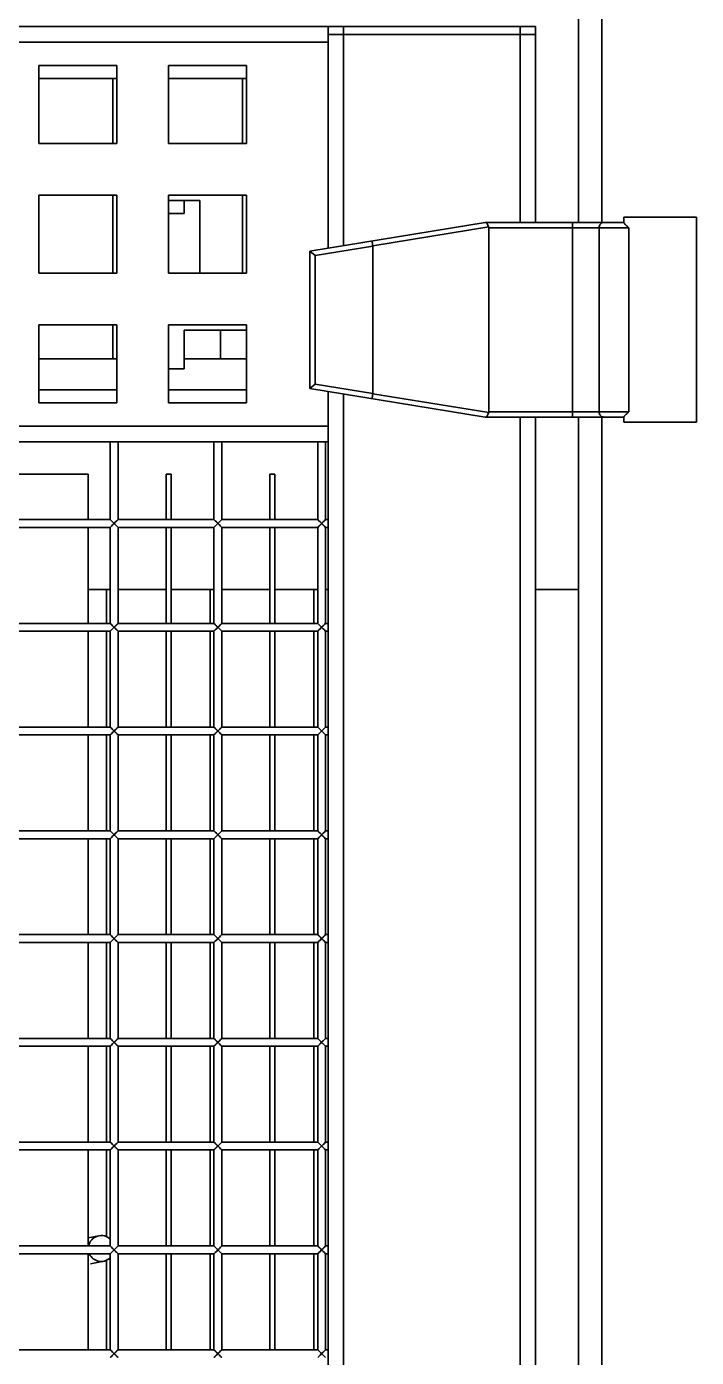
# Model space of a CAD drawing. Header units: millimetres. Extents: x 32496 to 166256, y 3504 to 23939.
# Drawn here: x 72629 to 72888, y 14210 to 14723 of the extents above; entities that cross this region are included whole.
import ezdxf

# ---------------------------------------------------------------- set-up
doc = ezdxf.new("R2010")
doc.units = ezdxf.units.MM
doc.layers.get('0').update_dxf_attribs({"lineweight": 35})

# ---------------------------------------------------------------- blocks, each defined once
blk = doc.blocks.new('8-1250')
at = {"linetype": 'Continuous'}
for p, q in [((-195.13, -32324.29), (-195.13, -32152.29)), ((-204.13, -32324.29), (-204.13, -32232.29)), ((-300.63, -32248.79), (-926.63, -32248.79)), ((-300.63, -32248.79), (-220.63, -32248.79)), ((-300.63, -32334.15), (-300.63, -32248.79)), ((-294.63, -32251.79), (-294.63, -32248.79)), ((-226.63, -32248.79), (-226.63, -32251.79)), ((-220.63, -32251.79), (-220.63, -32248.79)), ((-300.63, -32251.79), (-220.63, -32251.79)), ((-300.63, -32251.79), (-220.63, -32251.79)), ((-294.63, -32333.17), (-294.63, -32251.79)), ((-226.63, -32251.79), (-226.63, -32324.29)), ((-220.63, -32324.29), (-220.63, -32251.79)), ((-926.63, -32254.79), (-300.63, -32254.79)), ((-412.13, -32263.79), (-382.13, -32263.79)), ((-412.13, -32293.79), (-412.13, -32263.79)), ((-382.13, -32263.79), (-382.13, -32293.79)), ((-362.13, -32263.79), (-332.13, -32263.79)), ((-362.13, -32293.79), (-362.13, -32263.79)), ((-332.13, -32263.79), (-332.13, -32293.79)), ((-382.13, -32268.79), (-412.13, -32268.79)), ((-383.63, -32268.79), (-383.63, -32293.79)), ((-332.13, -32268.79), (-362.13, -32268.79)), ((-333.63, -32268.79), (-333.63, -32293.79)), ((-382.13, -32293.79), (-412.13, -32293.79)), ((-332.13, -32293.79), (-362.13, -32293.79)), ((-412.13, -32313.79), (-382.13, -32313.79)), ((-412.13, -32343.79), (-412.13, -32313.79)), ((-383.63, -32313.79), (-383.63, -32343.79)), ((-382.13, -32313.79), (-382.13, -32343.79)), ((-362.13, -32313.79), (-332.13, -32313.79)), ((-362.13, -32343.79), (-362.13, -32313.79)), ((-362.13, -32315.79), (-350.13, -32315.79)), ((-356.13, -32320.79), (-356.13, -32315.79)), ((-350.13, -32315.79), (-350.13, -32343.79)), ((-333.63, -32313.79), (-333.63, -32343.79)), ((-332.13, -32313.79), (-332.13, -32343.79)), ((-356.13, -32320.79), (-362.13, -32320.79)), ((-307.63, -32335.29), (-240.13, -32324.29)), ((-238.71, -32326.01), (-283.43, -32333.29)), ((-240.13, -32324.29), (-186.63, -32324.29)), ((-206.45, -32324.29), (-206.45, -32399.29)), ((-186.63, -32322.29), (-158.63, -32322.29)), ((-186.63, -32324.29), (-186.63, -32322.29)), ((-158.63, -32401.29), (-158.63, -32322.29)), ((-238.63, -32326.29), (-184.66, -32326.29)), ((-238.63, -32326.29), (-238.63, -32397.29)), ((-196.14, -32397.29), (-196.14, -32326.29)), ((-184.66, -32326.29), (-184.66, -32397.29)), ((-307.63, -32335.29), (-307.63, -32388.29)), ((-307.63, -32335.29), (-305.63, -32336.99)), ((-283.43, -32333.37), (-305.63, -32336.99)), ((-283.43, -32333.37), (-283.43, -32390.21)), ((-305.63, -32386.59), (-305.63, -32336.99)), ((-382.13, -32343.79), (-412.13, -32343.79)), ((-332.13, -32343.79), (-362.13, -32343.79)), ((-412.13, -32363.79), (-382.13, -32363.79)), ((-412.13, -32393.79), (-412.13, -32363.79)), ((-383.63, -32363.79), (-383.63, -32376.79)), ((-382.13, -32363.79), (-382.13, -32393.79)), ((-362.13, -32363.79), (-332.13, -32363.79)), ((-362.13, -32393.79), (-362.13, -32363.79)), ((-332.13, -32365.79), (-356.13, -32365.79)), ((-356.13, -32380.67), (-356.13, -32365.79)), ((-342.13, -32365.79), (-342.13, -32376.79)), ((-332.13, -32363.79), (-332.13, -32393.79)), ((-412.13, -32376.79), (-382.13, -32376.79)), ((-356.13, -32376.79), (-332.13, -32376.79)), ((-362.13, -32380.67), (-356.13, -32380.67)), ((-307.63, -32388.29), (-305.63, -32386.59)), ((-305.63, -32386.59), (-283.43, -32390.21)), ((-412.13, -32388.79), (-382.13, -32388.79)), ((-362.13, -32388.79), (-332.13, -32388.79)), ((-307.63, -32388.29), (-240.13, -32399.29)), ((-300.63, -32408.79), (-300.63, -32389.43)), ((-294.63, -33033.17), (-294.63, -32390.41)), ((-283.43, -32390.28), (-238.71, -32397.57)), ((-382.13, -32393.79), (-412.13, -32393.79)), ((-332.13, -32393.79), (-362.13, -32393.79)), ((-184.66, -32397.29), (-238.63, -32397.29)), ((-300.63, -32402.79), (-926.63, -32402.79)), ((-240.13, -32399.29), (-186.63, -32399.29)), ((-226.63, -32399.29), (-226.63, -33024.29)), ((-220.63, -33024.29), (-220.63, -32399.29)), ((-204.13, -33024.29), (-204.13, -32399.29)), ((-195.13, -33024.29), (-195.13, -32399.29)), ((-186.63, -32399.29), (-186.63, -32401.29)), ((-158.63, -32401.29), (-186.63, -32401.29)), ((-926.63, -32408.79), (-300.63, -32408.79)), ((-384.63, -32408.79), (-384.63, -32438.79)), ((-381.63, -32408.79), (-381.63, -32438.79)), ((-344.63, -32408.79), (-344.63, -32438.79)), ((-341.63, -32408.79), (-341.63, -32438.79)), ((-304.63, -32408.79), (-304.63, -32438.79)), ((-301.63, -32408.79), (-301.63, -32438.79)), ((-300.63, -32408.79), (-300.63, -33034.31)), ((-393.13, -32421.29), (-421.63, -32421.29)), ((-393.13, -32438.79), (-393.13, -32421.29)), ((-363.13, -32421.29), (-361.13, -32421.29)), ((-363.13, -32421.29), (-363.13, -32438.79)), ((-361.13, -32421.29), (-361.13, -32438.79)), ((-323.13, -32421.29), (-321.13, -32421.29)), ((-323.13, -32421.29), (-323.13, -32438.79)), ((-321.13, -32421.29), (-321.13, -32438.79)), ((-421.63, -32438.79), (-384.63, -32438.79)), ((-384.63, -32441.79), (-381.63, -32438.79)), ((-384.63, -32438.79), (-381.63, -32441.79)), ((-381.63, -32438.79), (-344.63, -32438.79)), ((-344.63, -32441.79), (-341.63, -32438.79)), ((-344.63, -32438.79), (-341.63, -32441.79)), ((-341.63, -32438.79), (-304.63, -32438.79)), ((-304.63, -32441.79), (-301.63, -32438.79)), ((-304.63, -32438.79), (-301.63, -32441.79)), ((-301.63, -32438.79), (-300.63, -32438.79)), ((-421.63, -32441.79), (-384.63, -32441.79)), ((-393.13, -32478.79), (-393.13, -32441.79)), ((-384.63, -32441.79), (-384.63, -32478.79)), ((-381.63, -32441.79), (-344.63, -32441.79)), ((-381.63, -32441.79), (-381.63, -32478.79)), ((-363.13, -32441.79), (-363.13, -32478.79)), ((-361.13, -32441.79), (-361.13, -32478.79)), ((-344.63, -32441.79), (-344.63, -32478.79)), ((-341.63, -32441.79), (-304.63, -32441.79)), ((-341.63, -32441.79), (-341.63, -32478.79)), ((-323.13, -32441.79), (-323.13, -32478.79)), ((-321.13, -32441.79), (-321.13, -32478.79)), ((-304.63, -32441.79), (-304.63, -32478.79)), ((-301.63, -32441.79), (-300.63, -32441.79)), ((-301.63, -32441.79), (-301.63, -32478.79)), ((-393.13, -32465.79), (-384.63, -32465.79)), ((-386.13, -32465.79), (-386.13, -32478.79)), ((-381.63, -32465.79), (-363.13, -32465.79)), ((-361.13, -32465.79), (-344.63, -32465.79)), ((-346.13, -32465.79), (-346.13, -32478.79)), ((-341.63, -32465.79), (-323.13, -32465.79)), ((-321.13, -32465.79), (-304.63, -32465.79)), ((-306.13, -32465.79), (-306.13, -32478.79)), ((-301.63, -32465.79), (-300.63, -32465.79)), ((-220.63, -32465.79), (-204.13, -32465.79)), ((-421.63, -32478.79), (-384.63, -32478.79)), ((-384.63, -32481.79), (-381.63, -32478.79)), ((-384.63, -32478.79), (-381.63, -32481.79)), ((-381.63, -32478.79), (-344.63, -32478.79)), ((-344.63, -32481.79), (-341.63, -32478.79)), ((-344.63, -32478.79), (-341.63, -32481.79)), ((-341.63, -32478.79), (-304.63, -32478.79)), ((-304.63, -32481.79), (-301.63, -32478.79)), ((-304.63, -32478.79), (-301.63, -32481.79)), ((-301.63, -32478.79), (-300.63, -32478.79)), ((-421.63, -32481.79), (-384.63, -32481.79)), ((-393.13, -32518.79), (-393.13, -32481.79)), ((-386.13, -32481.79), (-386.13, -32518.79)), ((-384.63, -32481.79), (-384.63, -32518.79)), ((-381.63, -32481.79), (-344.63, -32481.79)), ((-381.63, -32481.79), (-381.63, -32518.79)), ((-363.13, -32481.79), (-363.13, -32518.79)), ((-361.13, -32481.79), (-361.13, -32518.79)), ((-346.13, -32481.79), (-346.13, -32518.79)), ((-344.63, -32481.79), (-344.63, -32518.79)), ((-341.63, -32481.79), (-304.63, -32481.79)), ((-341.63, -32481.79), (-341.63, -32518.79)), ((-323.13, -32481.79), (-323.13, -32518.79)), ((-321.13, -32481.79), (-321.13, -32518.79)), ((-306.13, -32481.79), (-306.13, -32518.79)), ((-304.63, -32481.79), (-304.63, -32518.79)), ((-301.63, -32481.79), (-300.63, -32481.79)), ((-301.63, -32481.79), (-301.63, -32518.79)), ((-421.63, -32518.79), (-384.63, -32518.79)), ((-384.63, -32521.79), (-381.63, -32518.79)), ((-384.63, -32518.79), (-381.63, -32521.79)), ((-381.63, -32518.79), (-344.63, -32518.79)), ((-344.63, -32521.79), (-341.63, -32518.79)), ((-344.63, -32518.79), (-341.63, -32521.79)), ((-341.63, -32518.79), (-304.63, -32518.79)), ((-304.63, -32521.79), (-301.63, -32518.79)), ((-304.63, -32518.79), (-301.63, -32521.79)), ((-301.63, -32518.79), (-300.63, -32518.79)), ((-421.63, -32521.79), (-384.63, -32521.79)), ((-393.13, -32558.79), (-393.13, -32521.79)), ((-386.13, -32521.79), (-386.13, -32558.79)), ((-384.63, -32521.79), (-384.63, -32558.79)), ((-381.63, -32521.79), (-344.63, -32521.79)), ((-381.63, -32521.79), (-381.63, -32558.79)), ((-363.13, -32521.79), (-363.13, -32558.79)), ((-361.13, -32521.79), (-361.13, -32558.79)), ((-346.13, -32521.79), (-346.13, -32558.79)), ((-344.63, -32521.79), (-344.63, -32558.79)), ((-341.63, -32521.79), (-304.63, -32521.79)), ((-341.63, -32521.79), (-341.63, -32558.79)), ((-323.13, -32521.79), (-323.13, -32558.79)), ((-321.13, -32521.79), (-321.13, -32558.79)), ((-306.13, -32521.79), (-306.13, -32558.79)), ((-304.63, -32521.79), (-304.63, -32558.79)), ((-301.63, -32521.79), (-300.63, -32521.79)), ((-301.63, -32521.79), (-301.63, -32558.79)), ((-421.63, -32558.79), (-384.63, -32558.79)), ((-421.63, -32561.79), (-384.63, -32561.79)), ((-393.13, -32598.79), (-393.13, -32561.79)), ((-386.13, -32561.79), (-386.13, -32598.79)), ((-384.63, -32561.79), (-381.63, -32558.79)), ((-384.63, -32558.79), (-381.63, -32561.79)), ((-384.63, -32561.79), (-384.63, -32598.79)), ((-381.63, -32558.79), (-344.63, -32558.79)), ((-381.63, -32561.79), (-344.63, -32561.79)), ((-381.63, -32561.79), (-381.63, -32598.79)), ((-363.13, -32561.79), (-363.13, -32598.79)), ((-361.13, -32561.79), (-361.13, -32598.79)), ((-346.13, -32561.79), (-346.13, -32598.79)), ((-344.63, -32561.79), (-341.63, -32558.79)), ((-344.63, -32558.79), (-341.63, -32561.79)), ((-344.63, -32561.79), (-344.63, -32598.79)), ((-341.63, -32558.79), (-304.63, -32558.79)), ((-341.63, -32561.79), (-304.63, -32561.79)), ((-341.63, -32561.79), (-341.63, -32598.79)), ((-323.13, -32561.79), (-323.13, -32598.79)), ((-321.13, -32561.79), (-321.13, -32598.79)), ((-306.13, -32561.79), (-306.13, -32598.79)), ((-304.63, -32561.79), (-301.63, -32558.79)), ((-304.63, -32558.79), (-301.63, -32561.79)), ((-304.63, -32561.79), (-304.63, -32598.79)), ((-301.63, -32558.79), (-300.63, -32558.79)), ((-301.63, -32561.79), (-300.63, -32561.79)), ((-301.63, -32561.79), (-301.63, -32598.79)), ((-421.63, -32598.79), (-384.63, -32598.79)), ((-421.63, -32601.79), (-384.63, -32601.79)), ((-393.13, -32638.79), (-393.13, -32601.79)), ((-386.13, -32601.79), (-386.13, -32638.79)), ((-384.63, -32601.79), (-381.63, -32598.79)), ((-384.63, -32598.79), (-381.63, -32601.79)), ((-384.63, -32601.79), (-384.63, -32638.79)), ((-381.63, -32598.79), (-344.63, -32598.79)), ((-381.63, -32601.79), (-344.63, -32601.79)), ((-381.63, -32601.79), (-381.63, -32638.79)), ((-363.13, -32601.79), (-363.13, -32638.79)), ((-361.13, -32601.79), (-361.13, -32638.79)), ((-346.13, -32601.79), (-346.13, -32638.79)), ((-344.63, -32601.79), (-341.63, -32598.79)), ((-344.63, -32598.79), (-341.63, -32601.79)), ((-344.63, -32601.79), (-344.63, -32638.79)), ((-341.63, -32598.79), (-304.63, -32598.79)), ((-341.63, -32601.79), (-304.63, -32601.79)), ((-341.63, -32601.79), (-341.63, -32638.79)), ((-323.13, -32601.79), (-323.13, -32638.79)), ((-321.13, -32601.79), (-321.13, -32638.79)), ((-306.13, -32601.79), (-306.13, -32638.79)), ((-304.63, -32601.79), (-301.63, -32598.79)), ((-304.63, -32598.79), (-301.63, -32601.79)), ((-304.63, -32601.79), (-304.63, -32638.79)), ((-301.63, -32598.79), (-300.63, -32598.79)), ((-301.63, -32601.79), (-300.63, -32601.79)), ((-301.63, -32601.79), (-301.63, -32638.79)), ((-421.63, -32638.79), (-384.63, -32638.79)), ((-384.63, -32641.79), (-381.63, -32638.79)), ((-384.63, -32638.79), (-381.63, -32641.79)), ((-381.63, -32638.79), (-344.63, -32638.79)), ((-344.63, -32641.79), (-341.63, -32638.79)), ((-344.63, -32638.79), (-341.63, -32641.79)), ((-341.63, -32638.79), (-304.63, -32638.79)), ((-304.63, -32641.79), (-301.63, -32638.79)), ((-304.63, -32638.79), (-301.63, -32641.79)), ((-301.63, -32638.79), (-300.63, -32638.79)), ((-421.63, -32641.79), (-384.63, -32641.79)), ((-393.13, -32678.79), (-393.13, -32641.79)), ((-386.13, -32641.79), (-386.13, -32678.79)), ((-384.63, -32641.79), (-384.63, -32678.79)), ((-381.63, -32641.79), (-344.63, -32641.79)), ((-381.63, -32641.79), (-381.63, -32678.79)), ((-363.13, -32641.79), (-363.13, -32678.79)), ((-361.13, -32641.79), (-361.13, -32678.79)), ((-346.13, -32641.79), (-346.13, -32678.79)), ((-344.63, -32641.79), (-344.63, -32678.79)), ((-341.63, -32641.79), (-304.63, -32641.79)), ((-341.63, -32641.79), (-341.63, -32678.79)), ((-323.13, -32641.79), (-323.13, -32678.79)), ((-321.13, -32641.79), (-321.13, -32678.79)), ((-306.13, -32641.79), (-306.13, -32678.79)), ((-304.63, -32641.79), (-304.63, -32678.79)), ((-301.63, -32641.79), (-300.63, -32641.79)), ((-301.63, -32641.79), (-301.63, -32678.79)), ((-421.63, -32678.79), (-384.63, -32678.79)), ((-384.63, -32681.79), (-381.63, -32678.79)), ((-384.63, -32678.79), (-381.63, -32681.79)), ((-381.63, -32678.79), (-344.63, -32678.79)), ((-344.63, -32681.79), (-341.63, -32678.79)), ((-344.63, -32678.79), (-341.63, -32681.79)), ((-341.63, -32678.79), (-304.63, -32678.79)), ((-304.63, -32681.79), (-301.63, -32678.79)), ((-304.63, -32678.79), (-301.63, -32681.79)), ((-301.63, -32678.79), (-300.63, -32678.79)), ((-421.63, -32681.79), (-384.63, -32681.79)), ((-393.13, -32718.79), (-393.13, -32681.79)), ((-386.13, -32681.79), (-386.13, -32715.27)), ((-384.63, -32681.79), (-384.63, -32718.79)), ((-381.63, -32681.79), (-344.63, -32681.79)), ((-381.63, -32681.79), (-381.63, -32718.79)), ((-363.13, -32681.79), (-363.13, -32718.79)), ((-361.13, -32681.79), (-361.13, -32718.79)), ((-346.13, -32681.79), (-346.13, -32718.79)), ((-344.63, -32681.79), (-344.63, -32718.79)), ((-341.63, -32681.79), (-304.63, -32681.79)), ((-341.63, -32681.79), (-341.63, -32718.79)), ((-323.13, -32681.79), (-323.13, -32718.79)), ((-321.13, -32681.79), (-321.13, -32718.79)), ((-306.13, -32681.79), (-306.13, -32718.79)), ((-304.63, -32681.79), (-304.63, -32718.79)), ((-301.63, -32681.79), (-300.63, -32681.79)), ((-301.63, -32681.79), (-301.63, -32718.79)), ((-393.13, -32715.66), (-389.04, -32714.86)), ((-421.63, -32718.79), (-384.63, -32718.79)), ((-384.63, -32721.79), (-381.63, -32718.79)), ((-384.63, -32718.79), (-381.63, -32721.79)), ((-381.63, -32718.79), (-344.63, -32718.79)), ((-344.63, -32721.79), (-341.63, -32718.79)), ((-344.63, -32718.79), (-341.63, -32721.79)), ((-341.63, -32718.79), (-304.63, -32718.79)), ((-304.63, -32721.79), (-301.63, -32718.79)), ((-304.63, -32718.79), (-301.63, -32721.79)), ((-301.63, -32718.79), (-300.63, -32718.79)), ((-421.63, -32721.79), (-384.63, -32721.79)), ((-393.13, -32758.79), (-393.13, -32721.79)), ((-392.27, -32725.68), (-387.13, -32724.68)), ((-386.13, -32724.68), (-386.13, -32758.79)), ((-384.63, -32721.79), (-384.63, -32758.79)), ((-381.63, -32721.79), (-344.63, -32721.79)), ((-381.63, -32721.79), (-381.63, -32758.79)), ((-363.13, -32721.79), (-363.13, -32758.79)), ((-361.13, -32721.79), (-361.13, -32758.79)), ((-346.13, -32721.79), (-346.13, -32758.79)), ((-344.63, -32721.79), (-344.63, -32758.79)), ((-341.63, -32721.79), (-304.63, -32721.79)), ((-341.63, -32721.79), (-341.63, -32758.79)), ((-323.13, -32721.79), (-323.13, -32758.79)), ((-321.13, -32721.79), (-321.13, -32758.79)), ((-306.13, -32721.79), (-306.13, -32758.79)), ((-304.63, -32721.79), (-304.63, -32758.79)), ((-301.63, -32721.79), (-300.63, -32721.79)), ((-301.63, -32721.79), (-301.63, -32758.79)), ((-421.63, -32758.79), (-384.63, -32758.79)), ((-384.63, -32761.79), (-381.63, -32758.79)), ((-384.63, -32758.79), (-381.63, -32761.79)), ((-381.63, -32758.79), (-344.63, -32758.79)), ((-344.63, -32761.79), (-341.63, -32758.79)), ((-344.63, -32758.79), (-341.63, -32761.79)), ((-341.63, -32758.79), (-304.63, -32758.79)), ((-304.63, -32761.79), (-301.63, -32758.79)), ((-304.63, -32758.79), (-301.63, -32761.79)), ((-301.63, -32758.79), (-300.63, -32758.79))]:
    blk.add_line(p, q, dxfattribs=at)
for points in [[(-384.63, -32438.79), (-384.2, -32439.22), (-383.71, -32439.71), (-382.54, -32440.88)], [(-383.13, -32440.29), (-382.54, -32439.7), (-382.07, -32439.23), (-381.74, -32438.9)], [(-344.63, -32438.79), (-344.2, -32439.22), (-343.71, -32439.71), (-342.54, -32440.88)], [(-343.13, -32440.29), (-342.54, -32439.7), (-342.07, -32439.23), (-341.74, -32438.9)], [(-304.63, -32438.79), (-304.2, -32439.22), (-303.71, -32439.71), (-302.54, -32440.88)], [(-303.13, -32440.29), (-302.54, -32439.7), (-302.07, -32439.23), (-301.74, -32438.9)], [(-383.13, -32440.29), (-383.72, -32440.88), (-384.19, -32441.35), (-384.51, -32441.67)], [(-381.74, -32441.67), (-382.07, -32441.35), (-382.54, -32440.88)], [(-343.13, -32440.29), (-343.72, -32440.88), (-344.19, -32441.35), (-344.51, -32441.67)], [(-341.74, -32441.67), (-342.07, -32441.35), (-342.54, -32440.88)], [(-303.13, -32440.29), (-303.72, -32440.88), (-304.19, -32441.35), (-304.51, -32441.67)], [(-301.74, -32441.67), (-302.07, -32441.35), (-302.54, -32440.88)], [(-384.63, -32478.79), (-384.2, -32479.22), (-383.71, -32479.71), (-382.54, -32480.88)], [(-383.13, -32480.29), (-382.54, -32479.7), (-382.07, -32479.23), (-381.74, -32478.9)], [(-344.63, -32478.79), (-344.2, -32479.22), (-343.71, -32479.71), (-342.54, -32480.88)], [(-343.13, -32480.29), (-342.54, -32479.7), (-342.07, -32479.23), (-341.74, -32478.9)], [(-304.63, -32478.79), (-304.2, -32479.22), (-303.71, -32479.71), (-302.54, -32480.88)], [(-303.13, -32480.29), (-302.54, -32479.7), (-302.07, -32479.23), (-301.74, -32478.9)], [(-383.13, -32480.29), (-383.72, -32480.88), (-384.19, -32481.35), (-384.51, -32481.67)], [(-381.74, -32481.67), (-382.07, -32481.35), (-382.54, -32480.88)], [(-343.13, -32480.29), (-343.72, -32480.88), (-344.19, -32481.35), (-344.51, -32481.67)], [(-341.74, -32481.67), (-342.07, -32481.35), (-342.54, -32480.88)], [(-303.13, -32480.29), (-303.72, -32480.88), (-304.19, -32481.35), (-304.51, -32481.67)], [(-301.74, -32481.67), (-302.07, -32481.35), (-302.54, -32480.88)], [(-384.63, -32518.79), (-384.2, -32519.22), (-383.71, -32519.71), (-382.54, -32520.88)], [(-383.13, -32520.29), (-383.72, -32520.88), (-384.19, -32521.35), (-384.51, -32521.67)], [(-383.13, -32520.29), (-382.54, -32519.7), (-382.07, -32519.23), (-381.74, -32518.9)], [(-381.74, -32521.67), (-382.07, -32521.35), (-382.54, -32520.88)], [(-344.63, -32518.79), (-344.2, -32519.22), (-343.71, -32519.71), (-342.54, -32520.88)], [(-343.13, -32520.29), (-343.72, -32520.88), (-344.19, -32521.35), (-344.51, -32521.67)], [(-343.13, -32520.29), (-342.54, -32519.7), (-342.07, -32519.23), (-341.74, -32518.9)], [(-341.74, -32521.67), (-342.07, -32521.35), (-342.54, -32520.88)], [(-304.63, -32518.79), (-304.2, -32519.22), (-303.71, -32519.71), (-302.54, -32520.88)], [(-303.13, -32520.29), (-303.72, -32520.88), (-304.19, -32521.35), (-304.51, -32521.67)], [(-303.13, -32520.29), (-302.54, -32519.7), (-302.07, -32519.23), (-301.74, -32518.9)], [(-301.74, -32521.67), (-302.07, -32521.35), (-302.54, -32520.88)], [(-384.63, -32558.79), (-384.2, -32559.22), (-383.71, -32559.71), (-382.54, -32560.88)], [(-383.13, -32560.29), (-383.72, -32560.88), (-384.19, -32561.35), (-384.51, -32561.67)], [(-383.13, -32560.29), (-382.54, -32559.7), (-382.07, -32559.23), (-381.74, -32558.9)], [(-381.74, -32561.67), (-382.07, -32561.35), (-382.54, -32560.88)], [(-344.63, -32558.79), (-344.2, -32559.22), (-343.71, -32559.71), (-342.54, -32560.88)], [(-343.13, -32560.29), (-343.72, -32560.88), (-344.19, -32561.35), (-344.51, -32561.67)], [(-343.13, -32560.29), (-342.54, -32559.7), (-342.07, -32559.23), (-341.74, -32558.9)], [(-341.74, -32561.67), (-342.07, -32561.35), (-342.54, -32560.88)], [(-304.63, -32558.79), (-304.2, -32559.22), (-303.71, -32559.71), (-302.54, -32560.88)], [(-303.13, -32560.29), (-303.72, -32560.88), (-304.19, -32561.35), (-304.51, -32561.67)], [(-303.13, -32560.29), (-302.54, -32559.7), (-302.07, -32559.23), (-301.74, -32558.9)], [(-301.74, -32561.67), (-302.07, -32561.35), (-302.54, -32560.88)], [(-384.63, -32598.79), (-384.2, -32599.22), (-383.71, -32599.71), (-382.54, -32600.88)], [(-383.13, -32600.29), (-383.72, -32600.88), (-384.19, -32601.35), (-384.51, -32601.67)], [(-383.13, -32600.29), (-382.54, -32599.7), (-382.07, -32599.23), (-381.74, -32598.9)], [(-381.74, -32601.67), (-382.07, -32601.35), (-382.54, -32600.88)], [(-344.63, -32598.79), (-344.2, -32599.22), (-343.71, -32599.71), (-342.54, -32600.88)], [(-343.13, -32600.29), (-343.72, -32600.88), (-344.19, -32601.35), (-344.51, -32601.67)], [(-343.13, -32600.29), (-342.54, -32599.7), (-342.07, -32599.23), (-341.74, -32598.9)], [(-341.74, -32601.67), (-342.07, -32601.35), (-342.54, -32600.88)], [(-304.63, -32598.79), (-304.2, -32599.22), (-303.71, -32599.71), (-302.54, -32600.88)], [(-303.13, -32600.29), (-303.72, -32600.88), (-304.19, -32601.35), (-304.51, -32601.67)], [(-303.13, -32600.29), (-302.54, -32599.7), (-302.07, -32599.23), (-301.74, -32598.9)], [(-301.74, -32601.67), (-302.07, -32601.35), (-302.54, -32600.88)], [(-384.63, -32638.79), (-384.2, -32639.22), (-383.71, -32639.71), (-382.54, -32640.88)], [(-383.13, -32640.29), (-382.54, -32639.7), (-382.07, -32639.23), (-381.74, -32638.9)], [(-344.63, -32638.79), (-344.2, -32639.22), (-343.71, -32639.71), (-342.54, -32640.88)], [(-343.13, -32640.29), (-342.54, -32639.7), (-342.07, -32639.23), (-341.74, -32638.9)], [(-304.63, -32638.79), (-304.2, -32639.22), (-303.71, -32639.71), (-302.54, -32640.88)], [(-303.13, -32640.29), (-302.54, -32639.7), (-302.07, -32639.23), (-301.74, -32638.9)], [(-383.13, -32640.29), (-383.72, -32640.88), (-384.19, -32641.35), (-384.51, -32641.67)], [(-381.74, -32641.67), (-382.07, -32641.35), (-382.54, -32640.88)], [(-343.13, -32640.29), (-343.72, -32640.88), (-344.19, -32641.35), (-344.51, -32641.67)], [(-341.74, -32641.67), (-342.07, -32641.35), (-342.54, -32640.88)], [(-303.13, -32640.29), (-303.72, -32640.88), (-304.19, -32641.35), (-304.51, -32641.67)], [(-301.74, -32641.67), (-302.07, -32641.35), (-302.54, -32640.88)], [(-384.63, -32678.79), (-384.2, -32679.22), (-383.71, -32679.71), (-382.54, -32680.88)], [(-383.13, -32680.29), (-382.54, -32679.7), (-382.07, -32679.23), (-381.74, -32678.9)], [(-344.63, -32678.79), (-344.2, -32679.22), (-343.71, -32679.71), (-342.54, -32680.88)], [(-343.13, -32680.29), (-342.54, -32679.7), (-342.07, -32679.23), (-341.74, -32678.9)], [(-304.63, -32678.79), (-304.2, -32679.22), (-303.71, -32679.71), (-302.54, -32680.88)], [(-303.13, -32680.29), (-302.54, -32679.7), (-302.07, -32679.23), (-301.74, -32678.9)], [(-383.13, -32680.29), (-383.72, -32680.88), (-384.19, -32681.35), (-384.51, -32681.67)], [(-381.74, -32681.67), (-382.07, -32681.35), (-382.54, -32680.88)], [(-343.13, -32680.29), (-343.72, -32680.88), (-344.19, -32681.35), (-344.51, -32681.67)], [(-341.74, -32681.67), (-342.07, -32681.35), (-342.54, -32680.88)], [(-303.13, -32680.29), (-303.72, -32680.88), (-304.19, -32681.35), (-304.51, -32681.67)], [(-301.74, -32681.67), (-302.07, -32681.35), (-302.54, -32680.88)], [(-384.63, -32718.79), (-384.2, -32719.22), (-383.71, -32719.71), (-382.54, -32720.88)], [(-383.13, -32720.29), (-383.72, -32720.88), (-384.19, -32721.35), (-384.51, -32721.67)], [(-383.13, -32720.29), (-382.54, -32719.7), (-382.07, -32719.23), (-381.74, -32718.9)], [(-381.74, -32721.67), (-382.07, -32721.35), (-382.54, -32720.88)], [(-344.63, -32718.79), (-344.2, -32719.22), (-343.71, -32719.71), (-342.54, -32720.88)], [(-343.13, -32720.29), (-343.72, -32720.88), (-344.19, -32721.35), (-344.51, -32721.67)], [(-343.13, -32720.29), (-342.54, -32719.7), (-342.07, -32719.23), (-341.74, -32718.9)], [(-341.74, -32721.67), (-342.07, -32721.35), (-342.54, -32720.88)], [(-304.63, -32718.79), (-304.2, -32719.22), (-303.71, -32719.71), (-302.54, -32720.88)], [(-303.13, -32720.29), (-303.72, -32720.88), (-304.19, -32721.35), (-304.51, -32721.67)], [(-303.13, -32720.29), (-302.54, -32719.7), (-302.07, -32719.23), (-301.74, -32718.9)], [(-301.74, -32721.67), (-302.07, -32721.35), (-302.54, -32720.88)], [(-384.63, -32758.79), (-384.2, -32759.22), (-383.71, -32759.71), (-382.54, -32760.88)], [(-383.13, -32760.29), (-383.72, -32760.88), (-384.19, -32761.35), (-384.51, -32761.67)], [(-383.13, -32760.29), (-382.54, -32759.7), (-382.07, -32759.23), (-381.74, -32758.9)], [(-381.74, -32761.67), (-382.07, -32761.35), (-382.54, -32760.88)], [(-344.63, -32758.79), (-344.2, -32759.22), (-343.71, -32759.71), (-342.54, -32760.88)], [(-343.13, -32760.29), (-343.72, -32760.88), (-344.19, -32761.35), (-344.51, -32761.67)], [(-343.13, -32760.29), (-342.54, -32759.7), (-342.07, -32759.23), (-341.74, -32758.9)], [(-341.74, -32761.67), (-342.07, -32761.35), (-342.54, -32760.88)], [(-304.63, -32758.79), (-304.2, -32759.22), (-303.71, -32759.71), (-302.54, -32760.88)], [(-303.13, -32760.29), (-303.72, -32760.88), (-304.19, -32761.35), (-304.51, -32761.67)], [(-303.13, -32760.29), (-302.54, -32759.7), (-302.07, -32759.23), (-301.74, -32758.9)], [(-301.74, -32761.67), (-302.07, -32761.35), (-302.54, -32760.88)]]:
    blk.add_lwpolyline(points, dxfattribs=at)
for start, end in [(45.3428, 168.1251), (205.3278, 311.103)]:
    blk.add_arc((-388.09, -32719.77), 5, start, end, dxfattribs=at)
for centre, major_axis, ratio, start_param, end_param in [((-246.77, -32326.29), (8.15, 0), 0.245536, 0, 0.141711), ((-291.57, -32334.7), (8.14, 1.41), 0.241938, -0.041927, -0.003565), ((-291.57, -32388.88), (8.14, -1.41), 0.241938, 0.003565, 0.041927), ((-246.77, -32397.29), (8.15, 0), 0.245536, -0.141711, 0)]:
    blk.add_ellipse(centre, major_axis=major_axis, ratio=ratio, start_param=start_param, end_param=end_param, dxfattribs=at)
for points, knots in [([(-239.98, -32324.29), (-239.91, -32324.29), (-239.77, -32324.3), (-239.58, -32324.4), (-239.44, -32324.56), (-239.25, -32324.88), (-239.03, -32325.38), (-238.83, -32325.79), (-238.71, -32326.01)], [0, 0, 0, 0, 0.095491, 0.181572, 0.27513, 0.386659, 0.667027, 1, 1, 1, 1]), ([(-196.14, -32326.29), (-196.14, -32326.03), (-196.05, -32325.52), (-195.68, -32324.86), (-195.11, -32324.4), (-194.65, -32324.29), (-194.42, -32324.29)], [0, 0, 0, 0, 0.267215, 0.524636, 0.767656, 1, 1, 1, 1]), ([(-184.66, -32326.29), (-184.81, -32326.18), (-185.09, -32325.96), (-185.48, -32325.62), (-185.82, -32325.3), (-186.1, -32325.01), (-186.29, -32324.78), (-186.42, -32324.61), (-186.49, -32324.51), (-186.55, -32324.43), (-186.59, -32324.37), (-186.61, -32324.33), (-186.62, -32324.31), (-186.62, -32324.3), (-186.63, -32324.29), (-186.63, -32324.29)], [0, 0, 0, 0, 0.198275, 0.380694, 0.545565, 0.690776, 0.813479, 0.865244, 0.909841, 0.946555, 0.974535, 0.984937, 0.992762, 0.997839, 1, 1, 1, 1]), ([(-283.51, -32331.36), (-283.53, -32331.36), (-283.55, -32331.4), (-283.56, -32331.45), (-283.58, -32331.55), (-283.59, -32331.71), (-283.58, -32332.06), (-283.53, -32332.6), (-283.47, -32333.05), (-283.43, -32333.29)], [0, 0, 0, 0, 0.029584, 0.055175, 0.088913, 0.180604, 0.302705, 0.62104, 1, 1, 1, 1]), ([(-283.51, -32392.22), (-283.53, -32392.22), (-283.55, -32392.18), (-283.56, -32392.12), (-283.58, -32392.03), (-283.59, -32391.86), (-283.58, -32391.52), (-283.53, -32390.98), (-283.47, -32390.53), (-283.43, -32390.28)], [0, 0, 0, 0, 0.029584, 0.055174, 0.088913, 0.180604, 0.302705, 0.62104, 1, 1, 1, 1]), ([(-238.71, -32397.57), (-238.83, -32397.79), (-239.03, -32398.2), (-239.25, -32398.7), (-239.44, -32399.01), (-239.58, -32399.18), (-239.77, -32399.28), (-239.91, -32399.29), (-239.98, -32399.29)], [0, 0, 0, 0, 0.332942, 0.613322, 0.724857, 0.81841, 0.904497, 1, 1, 1, 1]), ([(-194.42, -32399.29), (-194.65, -32399.29), (-195.11, -32399.18), (-195.68, -32398.72), (-196.05, -32398.06), (-196.14, -32397.55), (-196.14, -32397.29)], [0, 0, 0, 0, 0.232344, 0.475364, 0.732785, 1, 1, 1, 1]), ([(-186.63, -32399.29), (-186.63, -32399.29), (-186.62, -32399.28), (-186.62, -32399.27), (-186.61, -32399.25), (-186.59, -32399.21), (-186.55, -32399.15), (-186.49, -32399.07), (-186.42, -32398.97), (-186.29, -32398.8), (-186.1, -32398.57), (-185.82, -32398.28), (-185.48, -32397.96), (-185.09, -32397.62), (-184.81, -32397.4), (-184.66, -32397.29)], [0, 0, 0, 0, 0.002161, 0.007238, 0.015063, 0.025465, 0.053445, 0.090159, 0.134756, 0.186521, 0.309224, 0.454435, 0.619306, 0.801725, 1, 1, 1, 1])]:
    blk.add_open_spline(points, degree=3, knots=knots, dxfattribs=at)

msp = doc.modelspace()

# ---------------------------------------------------------------- block references
at = {"color": 6}
msp.add_blockref('8-1250', (73046.131, 46971.457), dxfattribs=at)

doc.saveas('drawing.dxf')
